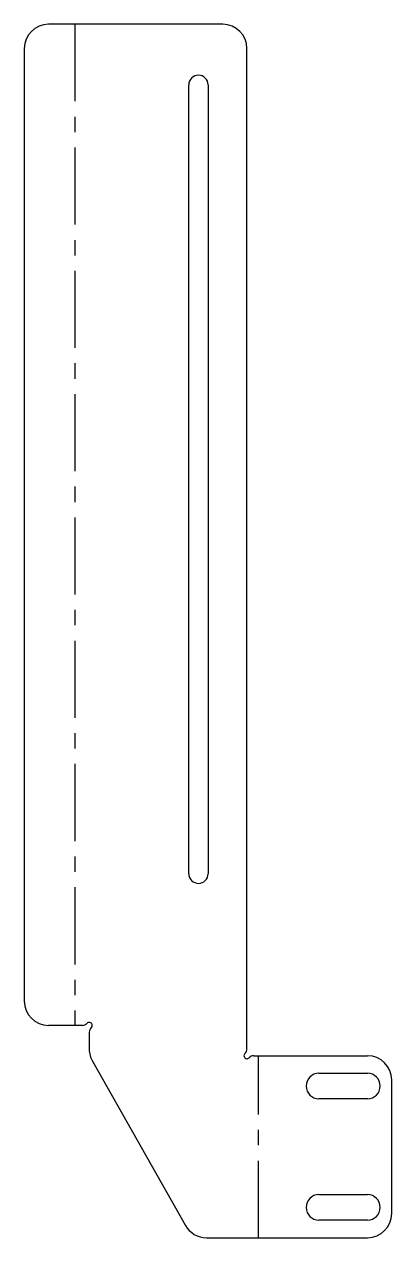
# Model space of a CAD drawing. Header units: millimetres. Extents: x -37 to 24, y -200 to 0.
import ezdxf

# ---------------------------------------------------------------- set-up
doc = ezdxf.new("R2010")
doc.units = ezdxf.units.MM
doc.linetypes.add('CENTERX2', pattern=[20.32, 12.7, -2.54, 2.54, -2.54])

msp = doc.modelspace()

# ---------------------------------------------------------------- linework, layer by layer
at = {"color": 7, "linetype": 'Continuous', "lineweight": 25}
for p, q in [((-4, 0), (-32.71, 0)), ((-36.71, -4), (-36.71, -161)), ((0, -168.88), (0, -4)), ((-9.6, -140), (-9.6, -10)), ((-6.4, -10), (-6.4, -140)), ((-27.12, -165), (-32.71, -165)), ((-26, -166.12), (-26, -168.95)), ((1.12, -170), (19.86, -170)), ((-25.48, -170.92), (-10.15, -197.97)), ((11.86, -172.9), (19.86, -172.9)), ((23.86, -196), (23.86, -174)), ((19.86, -177.1), (11.86, -177.1)), ((11.86, -192.9), (19.86, -192.9)), ((19.86, -197.1), (11.86, -197.1)), ((-6.67, -200), (19.86, -200))]:
    msp.add_line(p, q, dxfattribs=at)
at = {"color": 7, "linetype": 'CENTERX2'}
for p, q in [((-28.36, 0), (-28.36, -165)), ((1.91, -200), (1.91, -170))]:
    msp.add_line(p, q, dxfattribs=at)
at = {"color": 7, "linetype": 'Continuous', "lineweight": 25}
for centre, radius, start, end in [((-32.71, -4), 4, 90, 180), ((-4, -4), 4, 0, 90), ((-8, -10), 1.6, 0, 180), ((-8, -140), 1.6, 180, 0), ((-32.71, -161), 4, 180, 270), ((-27.12, -164), 1, 270, 318.1897), ((-26, -165), 0.5, 311.8103, 138.1897), ((-25, -166.12), 1, 131.8103, 180), ((-22, -168.95), 4, 180, 209.5388), ((0, -170), 0.5, 131.8103, 318.1897), ((-1, -168.88), 1, 311.8103, 360), ((1.12, -171), 1, 90, 138.1897), ((19.86, -174), 4, 0, 90), ((11.86, -175), 2.1, 90, 270), ((19.86, -175), 2.1, 270, 90), ((11.86, -195), 2.1, 90, 270), ((19.86, -195), 2.1, 270, 90), ((19.86, -196), 4, 270, 0), ((-6.67, -196), 4, 209.5388, 270)]:
    msp.add_arc(centre, radius, start, end, dxfattribs=at)

doc.saveas('drawing.dxf')
